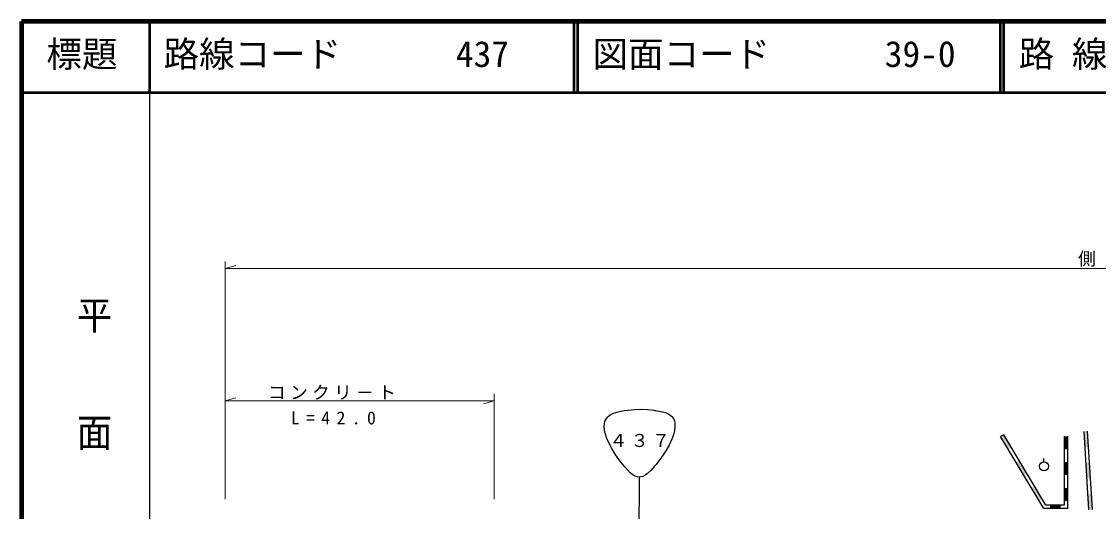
# Model space of a CAD drawing. Units: millimetres, scale not verified. Extents: x 40000 to 680000, y 20000 to 380000.
# Drawn here: x 40000 to 191606, y 311067 to 380000 of the extents above; entities that cross this region are included whole.
import ezdxf
from ezdxf.enums import TextEntityAlignment as Align

# ---------------------------------------------------------------- set-up
doc = ezdxf.new("R2010")
doc.units = ezdxf.units.MM
doc.header["$LTSCALE"] = 1000
for name, color, linetype, lineweight in [('M-BGD', 7, 'Continuous', 25), ('M-STR-HTXT', 7, 'Continuous', 13), ('M-STR-STRC', 7, 'Continuous', 25), ('M-TTL', 2, 'Continuous', 140), ('M-TTL-BAND', 7, 'Continuous', 25), ('M-TTL-LINE', 7, 'Continuous', 50)]:
    doc.layers.add(name, color=color, linetype=linetype, lineweight=lineweight)
doc.layers.add('M-TTL-TXT', color=7, linetype='Continuous')
doc.styles.add('@ＭＳ ゴシック', font='')
doc.styles.add('ＭＳ ゴシック', font='')
doc.styles.get('@ＭＳ ゴシック').set_extended_font_data('@MS Gothic')
doc.styles.get('ＭＳ ゴシック').set_extended_font_data('MS Gothic')

msp = doc.modelspace()

# ---------------------------------------------------------------- hatches: boundary and pattern name
at = {"layer": 'M-BGD'}
for points in [[(179350, 320055), (178263, 321868), (177834, 321611), (178921, 319798)], [(186757, 321647), (186757, 319825), (187257, 319825), (187257, 321647)], [(189535, 322339), (189669, 320132), (190168, 320162), (190034, 322369)], [(181523, 316429), (180436, 318242), (180007, 317985), (181094, 316172)], [(186757, 318004), (186757, 316183), (187257, 316183), (187257, 318004)], [(189803, 317925), (189936, 315718), (190436, 315748), (190302, 317955)], [(183696, 312802), (182609, 314616), (182181, 314358), (183267, 312545)], [(186757, 314361), (186757, 312540), (187257, 312540), (187257, 314361)], [(190070, 313511), (190204, 311305), (190703, 311335), (190569, 313542)], [(186269, 311969), (184792, 311969), (184792, 311469), (186269, 311469)]]:
    msp.add_hatch(color=256, dxfattribs=at).paths.add_polyline_path(points)

# ---------------------------------------------------------------- linework, layer by layer
for p, q in [((178263, 321868), (177834, 321611)), ((183912, 311469), (177834, 321611)), ((184196, 311969), (178263, 321868)), ((186757, 321647), (186757, 311969)), ((187257, 321647), (187257, 311469)), ((189535, 322339), (190204, 311305)), ((190034, 322369), (190703, 311335)), ((183929, 318062), (183928, 318504)), ((187257, 311469), (183912, 311469)), ((186757, 311969), (184196, 311969))]:
    msp.add_line(p, q, dxfattribs=at)
msp.add_circle((183929, 317416), 646, dxfattribs=at)
at = {"layer": 'M-STR-HTXT'}
for p, q in [((68648, 312773), (68648, 346240)), ((68648, 345240), (70148, 345660)), ((68648, 345240), (335768, 345240)), ((106521, 327635), (106521, 312773)), ((68648, 326635), (70148, 327055)), ((68648, 326635), (106521, 326635)), ((106521, 326635), (105021, 326215))]:
    msp.add_line(p, q, dxfattribs=at)
at = {"layer": 'M-STR-STRC'}
for p, q in [((122586, 324428), (122863, 324640)), ((122863, 324640), (123241, 324837)), ((123241, 324837), (123784, 325028)), ((123784, 325028), (124380, 325167)), ((124380, 325167), (124875, 325251)), ((124875, 325251), (125373, 325317)), ((125373, 325317), (126309, 325410)), ((126309, 325410), (127208, 325437)), ((127208, 325437), (128100, 325400)), ((128100, 325400), (129017, 325300)), ((129017, 325300), (129095, 325289)), ((129095, 325289), (129254, 325265)), ((129254, 325265), (129961, 325151)), ((129961, 325151), (130668, 324970)), ((130668, 324970), (131000, 324836)), ((131000, 324836), (131288, 324667)), ((131288, 324667), (131566, 324424)), ((122016, 323032), (122047, 323407)), ((122058, 322494), (122016, 323032)), ((122047, 323407), (122135, 323753)), ((122135, 323753), (122284, 324067)), ((122284, 324067), (122499, 324344)), ((122499, 324344), (122586, 324428)), ((131566, 324424), (131770, 324136)), ((131770, 324136), (131907, 323807)), ((131907, 323807), (131979, 323442)), ((131992, 323045), (131924, 322473)), ((131979, 323442), (131992, 323045)), ((122147, 322067), (122058, 322494)), ((122389, 321319), (122147, 322067)), ((131768, 321863), (131534, 321225)), ((131924, 322473), (131768, 321863)), ((122660, 320699), (122389, 321319)), ((123077, 319912), (122660, 320699)), ((123564, 319126), (123077, 319912)), ((131149, 320403), (130679, 319573)), ((131534, 321225), (131149, 320403)), ((124216, 318210), (123564, 319126)), ((130144, 318757), (129445, 317822)), ((130679, 319573), (130144, 318757)), ((124911, 317349), (124216, 318210)), ((125298, 316909), (124911, 317349)), ((125690, 316521), (125298, 316909)), ((128633, 316876), (128136, 316409)), ((129083, 317384), (128633, 316876)), ((129325, 317673), (129083, 317384)), ((129445, 317822), (129325, 317673)), ((126047, 316236), (125690, 316521)), ((126369, 316050), (126047, 316236)), ((126655, 315949), (126369, 316050)), ((126945, 315913), (126655, 315949)), ((126945, 315913), (126855, 291842)), ((127205, 315931), (126946, 315913)), ((127463, 316001), (127205, 315931)), ((127801, 316169), (127463, 316001)), ((128136, 316409), (127801, 316169))]:
    msp.add_line(p, q, dxfattribs=at)
at = {"layer": 'M-TTL'}
for p, q in [((40000, 380000), (40000, 20000)), ((680000, 380000), (40000, 380000))]:
    msp.add_line(p, q, dxfattribs=at)
at = {"layer": 'M-TTL-BAND'}
msp.add_line((58000, 370000), (58000, 20000), dxfattribs=at)
at = {"layer": 'M-TTL-LINE'}
for p, q in [((58000, 380000), (58000, 370000)), ((117750, 380000), (117750, 370000)), ((118250, 380000), (118250, 370000)), ((177750, 380000), (177750, 370000)), ((178250, 380000), (178250, 370000)), ((40000, 370000), (680000, 370000))]:
    msp.add_line(p, q, dxfattribs=at)

# ---------------------------------------------------------------- texts
at = {"layer": 'M-STR-HTXT', "char_height": 1833, "attachment_point": 7, "style": 'ＭＳ ゴシック'}
for s, insert in [('\\T1.24;側\u3000\u3000\u3000\u3000\u3000溝', (188735, 345514)), ('\\T1.24;コンクリ－ト', (74691, 326791)), ('\\T1.72;L=42.0', (77907, 323284))]:
    msp.add_mtext(s, dxfattribs=dict(at, insert=insert))
at = {"layer": 'M-STR-STRC', "insert": (122778, 320105), "char_height": 1833, "attachment_point": 7, "style": 'ＭＳ ゴシック'}
msp.add_mtext('\\T1.2;４３７', dxfattribs=at)
at = {"layer": 'M-TTL-BAND', "style": '@ＭＳ ゴシック', "width": 1.1}
msp.add_text('平\u3000\u3000面\u3000\u3000図', height=3666, rotation=270, dxfattribs=at).set_placement((47277, 341475), align=Align.BOTTOM_LEFT)
at = {"layer": 'M-TTL-TXT', "style": 'ＭＳ ゴシック'}
for s, p in [('標題', (43500, 372500)), ('路線コード', (60000, 372500)), ('図面コード', (120380, 372500)), ('路 線 名', (180380, 372500)), ('437', (101142, 372500)), ('39-0', (161521, 372500))]:
    msp.add_text(s, height=3666, dxfattribs=at).set_placement(p, align=Align.BOTTOM_LEFT)

doc.saveas('drawing.dxf')
